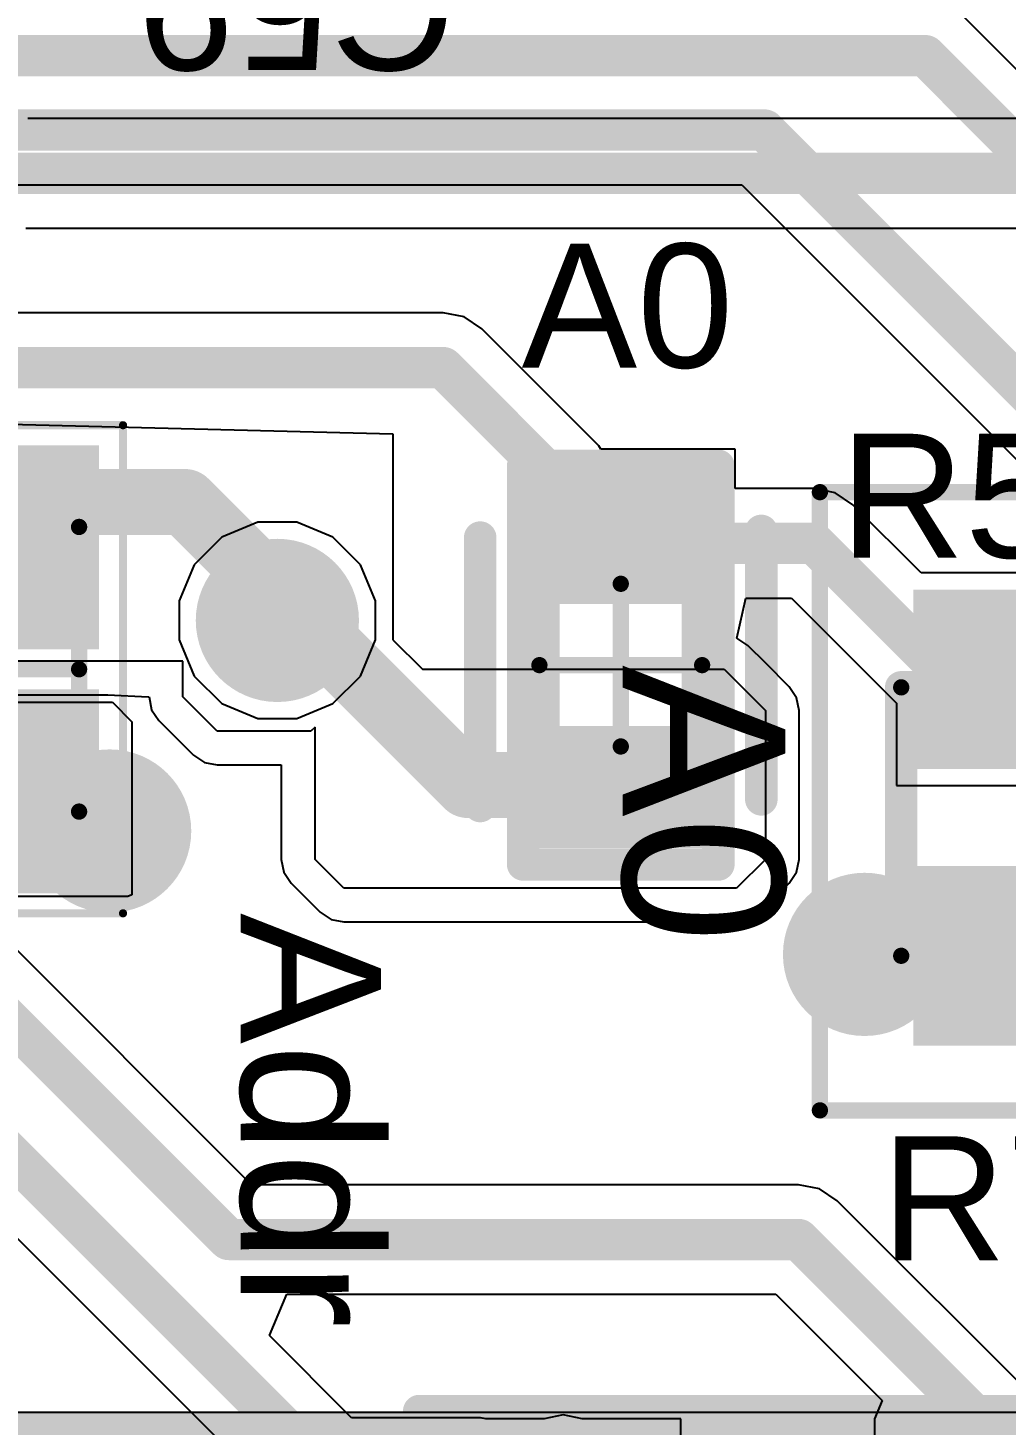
# Model space of a CAD drawing. Header units: inches. Extents: x 2.95 to 6.74, y 1.23 to 4.83.
# Drawn here: x 4.6685 to 4.9053, y 2.1051 to 2.4432 of the extents above; entities that cross this region are included whole.
import ezdxf

# ---------------------------------------------------------------- set-up
doc = ezdxf.new("R2010")
doc.units = ezdxf.units.IN
doc.header["$MEASUREMENT"] = 0
for name, color, linetype in [('Bottom Layer', 5, 'Continuous'), ('Bottom Solder', 6, 'Continuous'), ('GND', 76, 'Continuous'), ('Mechanical 15', 56, 'Continuous'), ('Mechanical 7', 56, 'Continuous'), ('PWR', 16, 'Continuous'), ('Top 3D Body', 56, 'Continuous'), ('Top Assembly', 56, 'Continuous'), ('Top Component Center', 56, 'Continuous'), ('Top Courtyard', 56, 'Continuous'), ('Top Layer', 1, 'Continuous'), ('Top Overlay', 2, 'Continuous'), ('Top Paste', 8, 'Continuous'), ('Top Solder', 216, 'Continuous'), ('Via Holes', 16, 'Continuous')]:
    doc.layers.add(name, color=color, linetype=linetype)
doc.styles.add('Arial', font='', dxfattribs={"height": 0.2})
doc.styles.get('Arial').set_extended_font_data('Arial')

# ---------------------------------------------------------------- blocks, each defined once
blk = doc.blocks.new('YC164JR07220RL_13')
at = {"layer": 'Top Layer'}
for points in [[(-0.0561, 0.01575), (-0.0561, 0.05118), (-0.03839, 0.05118), (-0.03839, 0.01575)], [(-0.02461, 0.01575), (-0.02461, 0.05118), (-0.00689, 0.05118), (-0.00689, 0.01575)], [(0.00689, 0.01575), (0.00689, 0.05118), (0.02461, 0.05118), (0.02461, 0.01575)], [(0.03839, 0.01575), (0.03839, 0.05118), (0.0561, 0.05118), (0.0561, 0.01575)], [(-0.0561, -0.05118), (-0.0561, -0.01575), (-0.03839, -0.01575), (-0.03839, -0.05118)], [(-0.02461, -0.05118), (-0.02461, -0.01575), (-0.00689, -0.01575), (-0.00689, -0.05118)], [(0.00689, -0.05118), (0.00689, -0.01575), (0.02461, -0.01575), (0.02461, -0.05118)], [(0.03839, -0.05118), (0.03839, -0.01575), (0.0561, -0.01575), (0.0561, -0.05118)]]:
    blk.add_hatch(color=1, dxfattribs=at).paths.add_polyline_path(points)
at = {"layer": 'Top Paste'}
for points in [[(-0.0561, 0.01575), (-0.0561, 0.05118), (-0.03839, 0.05118), (-0.03839, 0.01575)], [(-0.02461, 0.01575), (-0.02461, 0.05118), (-0.00689, 0.05118), (-0.00689, 0.01575)], [(0.00689, 0.01575), (0.00689, 0.05118), (0.02461, 0.05118), (0.02461, 0.01575)], [(0.03839, 0.01575), (0.03839, 0.05118), (0.0561, 0.05118), (0.0561, 0.01575)], [(-0.0561, -0.05118), (-0.0561, -0.01575), (-0.03839, -0.01575), (-0.03839, -0.05118)], [(-0.02461, -0.05118), (-0.02461, -0.01575), (-0.00689, -0.01575), (-0.00689, -0.05118)], [(0.00689, -0.05118), (0.00689, -0.01575), (0.02461, -0.01575), (0.02461, -0.05118)], [(0.03839, -0.05118), (0.03839, -0.01575), (0.0561, -0.01575), (0.0561, -0.05118)]]:
    blk.add_hatch(color=8, dxfattribs=at).paths.add_polyline_path(points)
at = {"layer": 'Top Solder'}
for points in [[(-0.0601, 0.01175), (-0.0601, 0.05518), (-0.03439, 0.05518), (-0.03439, 0.01175)], [(-0.02861, 0.01175), (-0.02861, 0.05518), (-0.00289, 0.05518), (-0.00289, 0.01175)], [(0.00289, 0.01175), (0.00289, 0.05518), (0.02861, 0.05518), (0.02861, 0.01175)], [(0.03439, 0.01175), (0.03439, 0.05518), (0.0601, 0.05518), (0.0601, 0.01175)], [(-0.0601, -0.05518), (-0.0601, -0.01175), (-0.03439, -0.01175), (-0.03439, -0.05518)], [(-0.02861, -0.05518), (-0.02861, -0.01175), (-0.00289, -0.01175), (-0.00289, -0.05518)], [(0.00289, -0.05518), (0.00289, -0.01175), (0.02861, -0.01175), (0.02861, -0.05518)], [(0.03439, -0.05518), (0.03439, -0.01175), (0.0601, -0.01175), (0.0601, -0.05518)]]:
    blk.add_hatch(color=216, dxfattribs=at).paths.add_polyline_path(points)
at = {"layer": 'Mechanical 15'}
for points in [[(0.08268, 0.07087, 0.00394, 0.00394, 0), (-0.08268, 0.07087, 0.00394, 0.00394, 0)], [(-0.08268, 0.07087, 0.00394, 0.00394, 0), (-0.08268, -0.07874, 0.00394, 0.00394, 0)], [(0.08268, 0.07087, 0.00394, 0.00394, 0), (0.08268, -0.07874, 0.00394, 0.00394, 0)], [(0.08268, -0.07874, 0.00394, 0.00394, 0), (-0.08268, -0.07874, 0.00394, 0.00394, 0)]]:
    blk.add_lwpolyline(points, format="xyseb", dxfattribs=at)
for points in [[(-0.08366, 0.07087, 0.00197, 0.00197, 1), (-0.08169, 0.07087, 0.00197, 0.00197, 1)], [(-0.08366, 0.07087, 0.00197, 0.00197, 1), (-0.08169, 0.07087, 0.00197, 0.00197, 1)], [(0.08169, 0.07087, 0.00197, 0.00197, 1), (0.08366, 0.07087, 0.00197, 0.00197, 1)], [(0.08169, 0.07087, 0.00197, 0.00197, 1), (0.08366, 0.07087, 0.00197, 0.00197, 1)], [(-0.08366, -0.07874, 0.00197, 0.00197, 1), (-0.08169, -0.07874, 0.00197, 0.00197, 1)], [(-0.08366, -0.07874, 0.00197, 0.00197, 1), (-0.08169, -0.07874, 0.00197, 0.00197, 1)], [(0.08169, -0.07874, 0.00197, 0.00197, 1), (0.08366, -0.07874, 0.00197, 0.00197, 1)], [(0.08169, -0.07874, 0.00197, 0.00197, 1), (0.08366, -0.07874, 0.00197, 0.00197, 1)]]:
    blk.add_lwpolyline(points, format="xyseb", close=True, dxfattribs=at)
at = {"layer": 'Top 3D Body'}
for points in [[(0.06299, 0.0315, 0.00787, 0.00787, 0), (-0.06299, 0.0315, 0.00787, 0.00787, 0)], [(-0.06299, 0.0315, 0.00787, 0.00787, 0), (-0.06299, -0.0315, 0.00787, 0.00787, 0)], [(0.06299, 0.0315, 0.00787, 0.00787, 0), (0.06299, -0.0315, 0.00787, 0.00787, 0)], [(0.06299, -0.0315, 0.00787, 0.00787, 0), (-0.06299, -0.0315, 0.00787, 0.00787, 0)]]:
    blk.add_lwpolyline(points, format="xyseb", dxfattribs=at)
for points in [[(-0.06496, 0.0315, 0.00394, 0.00394, 1), (-0.06102, 0.0315, 0.00394, 0.00394, 1)], [(-0.06496, 0.0315, 0.00394, 0.00394, 1), (-0.06102, 0.0315, 0.00394, 0.00394, 1)], [(0.06102, 0.0315, 0.00394, 0.00394, 1), (0.06496, 0.0315, 0.00394, 0.00394, 1)], [(0.06102, 0.0315, 0.00394, 0.00394, 1), (0.06496, 0.0315, 0.00394, 0.00394, 1)], [(-0.06496, -0.0315, 0.00394, 0.00394, 1), (-0.06102, -0.0315, 0.00394, 0.00394, 1)], [(-0.06496, -0.0315, 0.00394, 0.00394, 1), (-0.06102, -0.0315, 0.00394, 0.00394, 1)], [(0.06102, -0.0315, 0.00394, 0.00394, 1), (0.06496, -0.0315, 0.00394, 0.00394, 1)], [(0.06102, -0.0315, 0.00394, 0.00394, 1), (0.06496, -0.0315, 0.00394, 0.00394, 1)]]:
    blk.add_lwpolyline(points, format="xyseb", close=True, dxfattribs=at)
at = {"layer": 'Top Overlay'}
for points in [[(0.06299, 0.03346, 0.00394, 0.00394, 0), (0.06299, -0.0315, 0.00394, 0.00394, 0)], [(-0.06299, 0.0315, 0.00394, 0.00394, 0), (-0.06299, -0.03346, 0.00394, 0.00394, 0)], [(-0.04921, -0.05709, 0.00394, 0.00394, -1), (-0.04528, -0.05709, 0.00394, 0.00394, 0)], [(-0.04528, -0.05709, 0.00394, 0.00394, -1), (-0.04921, -0.05709, 0.00394, 0.00394, 0)]]:
    blk.add_lwpolyline(points, format="xyseb", dxfattribs=at)
for points in [[(0.06201, 0.03346, 0.00197, 0.00197, 1), (0.06398, 0.03346, 0.00197, 0.00197, 1)], [(-0.06398, 0.0315, 0.00197, 0.00197, 1), (-0.06201, 0.0315, 0.00197, 0.00197, 1)], [(0.06201, -0.0315, 0.00197, 0.00197, 1), (0.06398, -0.0315, 0.00197, 0.00197, 1)], [(-0.06398, -0.03346, 0.00197, 0.00197, 1), (-0.06201, -0.03346, 0.00197, 0.00197, 1)], [(-0.0502, -0.05709, 0.00197, 0.00197, 1), (-0.04823, -0.05709, 0.00197, 0.00197, 1)], [(-0.0502, -0.05709, 0.00197, 0.00197, 1), (-0.04823, -0.05709, 0.00197, 0.00197, 1)], [(-0.04626, -0.05709, 0.00197, 0.00197, 1), (-0.04429, -0.05709, 0.00197, 0.00197, 1)], [(-0.04626, -0.05709, 0.00197, 0.00197, 1), (-0.04429, -0.05709, 0.00197, 0.00197, 1)]]:
    blk.add_lwpolyline(points, format="xyseb", close=True, dxfattribs=at)
blk = doc.blocks.new('FP_CSR1206_IPC_B_34')
at = {"layer": 'Top Layer'}
for points in [[(-0.07693, 0.03363), (-0.03143, 0.03363), (-0.03143, -0.03363), (-0.07693, -0.03363)], [(0.03143, 0.03363), (0.07693, 0.03363), (0.07693, -0.03363), (0.03143, -0.03363)]]:
    blk.add_hatch(color=1, dxfattribs=at).paths.add_polyline_path(points)
at = {"layer": 'Top Paste'}
for points in [[(-0.07693, 0.03363), (-0.03143, 0.03363), (-0.03143, -0.03363), (-0.07693, -0.03363)], [(0.03143, 0.03363), (0.07693, 0.03363), (0.07693, -0.03363), (0.03143, -0.03363)]]:
    blk.add_hatch(color=8, dxfattribs=at).paths.add_polyline_path(points)
at = {"layer": 'Top Solder'}
for points in [[(-0.07693, 0.03363), (-0.03143, 0.03363), (-0.03143, -0.03363), (-0.07693, -0.03363)], [(0.03143, 0.03363), (0.07693, 0.03363), (0.07693, -0.03363), (0.03143, -0.03363)]]:
    blk.add_hatch(color=216, dxfattribs=at).paths.add_polyline_path(points)
at = {"layer": 'Top 3D Body'}
for points in [[(0.06004, 0.03051, 0.00787, 0.00787, 0), (-0.06004, 0.03051, 0.00787, 0.00787, 0)], [(-0.06004, 0.03051, 0.00787, 0.00787, 0), (-0.06004, -0.03051, 0.00787, 0.00787, 0)], [(0.06004, 0.03051, 0.00787, 0.00787, 0), (0.06004, -0.03051, 0.00787, 0.00787, 0)], [(0.06004, -0.03051, 0.00787, 0.00787, 0), (-0.06004, -0.03051, 0.00787, 0.00787, 0)]]:
    blk.add_lwpolyline(points, format="xyseb", dxfattribs=at)
for points in [[(-0.06201, 0.03051, 0.00394, 0.00394, 1), (-0.05807, 0.03051, 0.00394, 0.00394, 1)], [(-0.06201, 0.03051, 0.00394, 0.00394, 1), (-0.05807, 0.03051, 0.00394, 0.00394, 1)], [(0.05807, 0.03051, 0.00394, 0.00394, 1), (0.06201, 0.03051, 0.00394, 0.00394, 1)], [(0.05807, 0.03051, 0.00394, 0.00394, 1), (0.06201, 0.03051, 0.00394, 0.00394, 1)], [(-0.06201, -0.03051, 0.00394, 0.00394, 1), (-0.05807, -0.03051, 0.00394, 0.00394, 1)], [(-0.06201, -0.03051, 0.00394, 0.00394, 1), (-0.05807, -0.03051, 0.00394, 0.00394, 1)], [(0.05807, -0.03051, 0.00394, 0.00394, 1), (0.06201, -0.03051, 0.00394, 0.00394, 1)], [(0.05807, -0.03051, 0.00394, 0.00394, 1), (0.06201, -0.03051, 0.00394, 0.00394, 1)]]:
    blk.add_lwpolyline(points, format="xyseb", close=True, dxfattribs=at)
at = {"layer": 'Top Assembly'}
for points in [[(0.08678, 0.04347, 0.00787, 0.00787, 0), (-0.08678, 0.04347, 0.00787, 0.00787, 0)], [(-0.08678, 0.04347, 0.00787, 0.00787, 0), (-0.08678, -0.04347, 0.00787, 0.00787, 0)], [(0.08678, 0.04347, 0.00787, 0.00787, 0), (0.08678, -0.04347, 0.00787, 0.00787, 0)], [(0.08678, -0.04347, 0.00787, 0.00787, 0), (-0.08678, -0.04347, 0.00787, 0.00787, 0)]]:
    blk.add_lwpolyline(points, format="xyseb", dxfattribs=at)
for points in [[(-0.08874, 0.04347, 0.00394, 0.00394, 1), (-0.08481, 0.04347, 0.00394, 0.00394, 1)], [(-0.08874, 0.04347, 0.00394, 0.00394, 1), (-0.08481, 0.04347, 0.00394, 0.00394, 1)], [(0.08481, 0.04347, 0.00394, 0.00394, 1), (0.08874, 0.04347, 0.00394, 0.00394, 1)], [(0.08481, 0.04347, 0.00394, 0.00394, 1), (0.08874, 0.04347, 0.00394, 0.00394, 1)], [(-0.08874, -0.04347, 0.00394, 0.00394, 1), (-0.08481, -0.04347, 0.00394, 0.00394, 1)], [(-0.08874, -0.04347, 0.00394, 0.00394, 1), (-0.08481, -0.04347, 0.00394, 0.00394, 1)], [(0.08481, -0.04347, 0.00394, 0.00394, 1), (0.08874, -0.04347, 0.00394, 0.00394, 1)], [(0.08481, -0.04347, 0.00394, 0.00394, 1), (0.08874, -0.04347, 0.00394, 0.00394, 1)]]:
    blk.add_lwpolyline(points, format="xyseb", close=True, dxfattribs=at)
at = {"layer": 'Top Component Center'}
for points in [[(0, 0.01969, 0.00394, 0.00394, 0), (0, -0.01969, 0.00394, 0.00394, 0)], [(0.01969, 0, 0.00394, 0.00394, 0), (-0.01969, 0, 0.00394, 0.00394, 0)]]:
    blk.add_lwpolyline(points, format="xyseb", dxfattribs=at)
for points in [[(-0.00098, 0.01969, 0.00197, 0.00197, 1), (0.00098, 0.01969, 0.00197, 0.00197, 1)], [(-0.02067, 0, 0.00197, 0.00197, 1), (-0.0187, 0, 0.00197, 0.00197, 1)], [(0.0187, 0, 0.00197, 0.00197, 1), (0.02067, 0, 0.00197, 0.00197, 1)], [(-0.00098, -0.01969, 0.00197, 0.00197, 1), (0.00098, -0.01969, 0.00197, 0.00197, 1)]]:
    blk.add_lwpolyline(points, format="xyseb", close=True, dxfattribs=at)
at = {"layer": 'Top Courtyard'}
for points in [[(0.08678, 0.04347, 0.00787, 0.00787, 0), (-0.08678, 0.04347, 0.00787, 0.00787, 0)], [(-0.08678, 0.04347, 0.00787, 0.00787, 0), (-0.08678, -0.04347, 0.00787, 0.00787, 0)], [(0.08678, 0.04347, 0.00787, 0.00787, 0), (0.08678, -0.04347, 0.00787, 0.00787, 0)], [(0.08678, -0.04347, 0.00787, 0.00787, 0), (-0.08678, -0.04347, 0.00787, 0.00787, 0)]]:
    blk.add_lwpolyline(points, format="xyseb", dxfattribs=at)
for points in [[(-0.08874, 0.04347, 0.00394, 0.00394, 1), (-0.08481, 0.04347, 0.00394, 0.00394, 1)], [(-0.08874, 0.04347, 0.00394, 0.00394, 1), (-0.08481, 0.04347, 0.00394, 0.00394, 1)], [(0.08481, 0.04347, 0.00394, 0.00394, 1), (0.08874, 0.04347, 0.00394, 0.00394, 1)], [(0.08481, 0.04347, 0.00394, 0.00394, 1), (0.08874, 0.04347, 0.00394, 0.00394, 1)], [(-0.08874, -0.04347, 0.00394, 0.00394, 1), (-0.08481, -0.04347, 0.00394, 0.00394, 1)], [(-0.08874, -0.04347, 0.00394, 0.00394, 1), (-0.08481, -0.04347, 0.00394, 0.00394, 1)], [(0.08481, -0.04347, 0.00394, 0.00394, 1), (0.08874, -0.04347, 0.00394, 0.00394, 1)], [(0.08481, -0.04347, 0.00394, 0.00394, 1), (0.08874, -0.04347, 0.00394, 0.00394, 1)]]:
    blk.add_lwpolyline(points, format="xyseb", close=True, dxfattribs=at)
at = {"layer": 'Top Overlay'}
for points in [[(0.01962, 0.03363, 0.00787, 0.00787, 0), (-0.01962, 0.03363, 0.00787, 0.00787, 0)], [(0.01962, -0.03363, 0.00787, 0.00787, 0), (-0.01962, -0.03363, 0.00787, 0.00787, 0)]]:
    blk.add_lwpolyline(points, format="xyseb", dxfattribs=at)
for points in [[(-0.02159, 0.03363, 0.00394, 0.00394, 1), (-0.01765, 0.03363, 0.00394, 0.00394, 1)], [(0.01765, 0.03363, 0.00394, 0.00394, 1), (0.02159, 0.03363, 0.00394, 0.00394, 1)], [(-0.02159, -0.03363, 0.00394, 0.00394, 1), (-0.01765, -0.03363, 0.00394, 0.00394, 1)], [(0.01765, -0.03363, 0.00394, 0.00394, 1), (0.02159, -0.03363, 0.00394, 0.00394, 1)]]:
    blk.add_lwpolyline(points, format="xyseb", close=True, dxfattribs=at)
at = {"layer": 'Top Assembly', "style": 'Arial'}
blk.add_text('R71', height=0.03937, dxfattribs=at).set_placement((0, 0))
blk = doc.blocks.new('CAPC1608X90X35NL15T15_120')
at = {"layer": 'Top Layer'}
for points in [[(-0.0502, -0.01969), (-0.0502, 0.01969), (-0.00886, 0.01969), (-0.00886, -0.01969)], [(0.00886, -0.01969), (0.00886, 0.01969), (0.0502, 0.01969), (0.0502, -0.01969)]]:
    blk.add_hatch(color=1, dxfattribs=at).paths.add_polyline_path(points)
at = {"layer": 'Top Paste'}
for points in [[(-0.0502, -0.01969), (-0.0502, 0.01969), (-0.00886, 0.01969), (-0.00886, -0.01969)], [(0.00886, -0.01969), (0.00886, 0.01969), (0.0502, 0.01969), (0.0502, -0.01969)]]:
    blk.add_hatch(color=8, dxfattribs=at).paths.add_polyline_path(points)
at = {"layer": 'Top Solder'}
for points in [[(-0.0542, -0.02369), (-0.0542, 0.02369), (-0.00486, 0.02369), (-0.00486, -0.02369)], [(0.00486, -0.02369), (0.00486, 0.02369), (0.0542, 0.02369), (0.0542, -0.02369)]]:
    blk.add_hatch(color=216, dxfattribs=at).paths.add_polyline_path(points)
at = {"layer": 'Mechanical 15'}
for points in [[(-0.05906, 0.02953, 0.00197, 0.00197, 0), (0.05906, 0.02953, 0.00197, 0.00197, 0)], [(-0.05906, 0.02953, 0.00197, 0.00197, 0), (-0.05906, -0.02953, 0.00197, 0.00197, 0)], [(0.05906, 0.02953, 0.00197, 0.00197, 0), (0.05906, -0.02953, 0.00197, 0.00197, 0)], [(0, 0.0189, 0.00394, 0.00394, 0), (0, -0.0189, 0.00394, 0.00394, 0)], [(-0.0189, 0, 0.00394, 0.00394, 0), (0.0189, 0, 0.00394, 0.00394, 0)], [(-0.05906, -0.02953, 0.00197, 0.00197, 0), (0.05906, -0.02953, 0.00197, 0.00197, 0)]]:
    blk.add_lwpolyline(points, format="xyseb", dxfattribs=at)
for points in [[(-0.05955, 0.02953, 0.000984, 0.000984, 1), (-0.05856, 0.02953, 0.000984, 0.000984, 1)], [(-0.05955, 0.02953, 0.000984, 0.000984, 1), (-0.05856, 0.02953, 0.000984, 0.000984, 1)], [(0.05856, 0.02953, 0.000984, 0.000984, 1), (0.05955, 0.02953, 0.000984, 0.000984, 1)], [(0.05856, 0.02953, 0.000984, 0.000984, 1), (0.05955, 0.02953, 0.000984, 0.000984, 1)], [(-0.00098, 0.0189, 0.00197, 0.00197, 1), (0.00098, 0.0189, 0.00197, 0.00197, 1)], [(-0.01988, 0, 0.00197, 0.00197, 1), (-0.01791, 0, 0.00197, 0.00197, 1)], [(0.01791, 0, 0.00197, 0.00197, 1), (0.01988, 0, 0.00197, 0.00197, 1)], [(-0.00098, -0.0189, 0.00197, 0.00197, 1), (0.00098, -0.0189, 0.00197, 0.00197, 1)], [(-0.05955, -0.02953, 0.000984, 0.000984, 1), (-0.05856, -0.02953, 0.000984, 0.000984, 1)], [(-0.05955, -0.02953, 0.000984, 0.000984, 1), (-0.05856, -0.02953, 0.000984, 0.000984, 1)], [(0.05856, -0.02953, 0.000984, 0.000984, 1), (0.05955, -0.02953, 0.000984, 0.000984, 1)], [(0.05856, -0.02953, 0.000984, 0.000984, 1), (0.05955, -0.02953, 0.000984, 0.000984, 1)]]:
    blk.add_lwpolyline(points, format="xyseb", close=True, dxfattribs=at)
at = {"layer": 'Top 3D Body'}
for points in [[(-0.03445, 0.0189, 0.00394, 0.00394, 0), (0.03445, 0.0189, 0.00394, 0.00394, 0)], [(-0.03445, 0.0189, 0.00394, 0.00394, 0), (-0.03445, -0.0189, 0.00394, 0.00394, 0)], [(0.03445, 0.0189, 0.00394, 0.00394, 0), (0.03445, -0.0189, 0.00394, 0.00394, 0)], [(-0.03445, -0.0189, 0.00394, 0.00394, 0), (0.03445, -0.0189, 0.00394, 0.00394, 0)]]:
    blk.add_lwpolyline(points, format="xyseb", dxfattribs=at)
for points in [[(-0.03543, 0.0189, 0.00197, 0.00197, 1), (-0.03346, 0.0189, 0.00197, 0.00197, 1)], [(-0.03543, 0.0189, 0.00197, 0.00197, 1), (-0.03346, 0.0189, 0.00197, 0.00197, 1)], [(0.03346, 0.0189, 0.00197, 0.00197, 1), (0.03543, 0.0189, 0.00197, 0.00197, 1)], [(0.03346, 0.0189, 0.00197, 0.00197, 1), (0.03543, 0.0189, 0.00197, 0.00197, 1)], [(-0.03543, -0.0189, 0.00197, 0.00197, 1), (-0.03346, -0.0189, 0.00197, 0.00197, 1)], [(-0.03543, -0.0189, 0.00197, 0.00197, 1), (-0.03346, -0.0189, 0.00197, 0.00197, 1)], [(0.03346, -0.0189, 0.00197, 0.00197, 1), (0.03543, -0.0189, 0.00197, 0.00197, 1)], [(0.03346, -0.0189, 0.00197, 0.00197, 1), (0.03543, -0.0189, 0.00197, 0.00197, 1)]]:
    blk.add_lwpolyline(points, format="xyseb", close=True, dxfattribs=at)
blk = doc.blocks.new('FP_RCS0603__3_MFG_178')
at = {"layer": 'Top Layer'}
for points in [[(-0.04429, 0.01969), (-0.01476, 0.01969), (-0.01476, -0.01969), (-0.04429, -0.01969)], [(0.01476, 0.01969), (0.04429, 0.01969), (0.04429, -0.01969), (0.01476, -0.01969)]]:
    blk.add_hatch(color=1, dxfattribs=at).paths.add_polyline_path(points)
at = {"layer": 'Top Paste'}
for points in [[(-0.04429, 0.01969), (-0.01476, 0.01969), (-0.01476, -0.01969), (-0.04429, -0.01969)], [(0.01476, 0.01969), (0.04429, 0.01969), (0.04429, -0.01969), (0.01476, -0.01969)]]:
    blk.add_hatch(color=8, dxfattribs=at).paths.add_polyline_path(points)
at = {"layer": 'Top Solder'}
for points in [[(-0.04429, 0.01969), (-0.01476, 0.01969), (-0.01476, -0.01969), (-0.04429, -0.01969)], [(0.01476, 0.01969), (0.04429, 0.01969), (0.04429, -0.01969), (0.01476, -0.01969)]]:
    blk.add_hatch(color=216, dxfattribs=at).paths.add_polyline_path(points)
at = {"layer": 'Top 3D Body'}
for points in [[(-0.03248, -0.0187, 0.00787, 0.00787, 0), (-0.03248, 0.0187, 0.00787, 0.00787, 0)], [(0.03248, 0.0187, 0.00787, 0.00787, 0), (-0.03248, 0.0187, 0.00787, 0.00787, 0)], [(0.03248, -0.0187, 0.00787, 0.00787, 0), (0.03248, 0.0187, 0.00787, 0.00787, 0)], [(0.03248, -0.0187, 0.00787, 0.00787, 0), (-0.03248, -0.0187, 0.00787, 0.00787, 0)]]:
    blk.add_lwpolyline(points, format="xyseb", dxfattribs=at)
for points in [[(-0.03445, 0.0187, 0.00394, 0.00394, 1), (-0.03051, 0.0187, 0.00394, 0.00394, 1)], [(-0.03445, 0.0187, 0.00394, 0.00394, 1), (-0.03051, 0.0187, 0.00394, 0.00394, 1)], [(0.03051, 0.0187, 0.00394, 0.00394, 1), (0.03445, 0.0187, 0.00394, 0.00394, 1)], [(0.03051, 0.0187, 0.00394, 0.00394, 1), (0.03445, 0.0187, 0.00394, 0.00394, 1)], [(-0.03445, -0.0187, 0.00394, 0.00394, 1), (-0.03051, -0.0187, 0.00394, 0.00394, 1)], [(-0.03445, -0.0187, 0.00394, 0.00394, 1), (-0.03051, -0.0187, 0.00394, 0.00394, 1)], [(0.03051, -0.0187, 0.00394, 0.00394, 1), (0.03445, -0.0187, 0.00394, 0.00394, 1)], [(0.03051, -0.0187, 0.00394, 0.00394, 1), (0.03445, -0.0187, 0.00394, 0.00394, 1)]]:
    blk.add_lwpolyline(points, format="xyseb", close=True, dxfattribs=at)
at = {"layer": 'Top Assembly'}
for points in [[(-0.04823, -0.02362, 0.00787, 0.00787, 0), (-0.04823, 0.02362, 0.00787, 0.00787, 0)], [(0.04823, 0.02362, 0.00787, 0.00787, 0), (-0.04823, 0.02362, 0.00787, 0.00787, 0)], [(0.04823, -0.02362, 0.00787, 0.00787, 0), (0.04823, 0.02362, 0.00787, 0.00787, 0)], [(0.04823, -0.02362, 0.00787, 0.00787, 0), (-0.04823, -0.02362, 0.00787, 0.00787, 0)]]:
    blk.add_lwpolyline(points, format="xyseb", dxfattribs=at)
for points in [[(-0.0502, 0.02362, 0.00394, 0.00394, 1), (-0.04626, 0.02362, 0.00394, 0.00394, 1)], [(-0.0502, 0.02362, 0.00394, 0.00394, 1), (-0.04626, 0.02362, 0.00394, 0.00394, 1)], [(0.04626, 0.02362, 0.00394, 0.00394, 1), (0.0502, 0.02362, 0.00394, 0.00394, 1)], [(0.04626, 0.02362, 0.00394, 0.00394, 1), (0.0502, 0.02362, 0.00394, 0.00394, 1)], [(-0.0502, -0.02362, 0.00394, 0.00394, 1), (-0.04626, -0.02362, 0.00394, 0.00394, 1)], [(-0.0502, -0.02362, 0.00394, 0.00394, 1), (-0.04626, -0.02362, 0.00394, 0.00394, 1)], [(0.04626, -0.02362, 0.00394, 0.00394, 1), (0.0502, -0.02362, 0.00394, 0.00394, 1)], [(0.04626, -0.02362, 0.00394, 0.00394, 1), (0.0502, -0.02362, 0.00394, 0.00394, 1)]]:
    blk.add_lwpolyline(points, format="xyseb", close=True, dxfattribs=at)
at = {"layer": 'Top Component Center'}
for points in [[(0, -0.01969, 0.00394, 0.00394, 0), (0, 0.01969, 0.00394, 0.00394, 0)], [(0.01969, 0, 0.00394, 0.00394, 0), (-0.01969, 0, 0.00394, 0.00394, 0)]]:
    blk.add_lwpolyline(points, format="xyseb", dxfattribs=at)
for points in [[(-0.00098, 0.01969, 0.00197, 0.00197, 1), (0.00098, 0.01969, 0.00197, 0.00197, 1)], [(-0.02067, 0, 0.00197, 0.00197, 1), (-0.0187, 0, 0.00197, 0.00197, 1)], [(0.0187, 0, 0.00197, 0.00197, 1), (0.02067, 0, 0.00197, 0.00197, 1)], [(-0.00098, -0.01969, 0.00197, 0.00197, 1), (0.00098, -0.01969, 0.00197, 0.00197, 1)]]:
    blk.add_lwpolyline(points, format="xyseb", close=True, dxfattribs=at)
at = {"layer": 'Top Courtyard'}
for points in [[(-0.04823, -0.02362, 0.00787, 0.00787, 0), (-0.04823, 0.02362, 0.00787, 0.00787, 0)], [(0.04823, 0.02362, 0.00787, 0.00787, 0), (-0.04823, 0.02362, 0.00787, 0.00787, 0)], [(0.04823, -0.02362, 0.00787, 0.00787, 0), (0.04823, 0.02362, 0.00787, 0.00787, 0)], [(0.04823, -0.02362, 0.00787, 0.00787, 0), (-0.04823, -0.02362, 0.00787, 0.00787, 0)]]:
    blk.add_lwpolyline(points, format="xyseb", dxfattribs=at)
for points in [[(-0.0502, 0.02362, 0.00394, 0.00394, 1), (-0.04626, 0.02362, 0.00394, 0.00394, 1)], [(-0.0502, 0.02362, 0.00394, 0.00394, 1), (-0.04626, 0.02362, 0.00394, 0.00394, 1)], [(0.04626, 0.02362, 0.00394, 0.00394, 1), (0.0502, 0.02362, 0.00394, 0.00394, 1)], [(0.04626, 0.02362, 0.00394, 0.00394, 1), (0.0502, 0.02362, 0.00394, 0.00394, 1)], [(-0.0502, -0.02362, 0.00394, 0.00394, 1), (-0.04626, -0.02362, 0.00394, 0.00394, 1)], [(-0.0502, -0.02362, 0.00394, 0.00394, 1), (-0.04626, -0.02362, 0.00394, 0.00394, 1)], [(0.04626, -0.02362, 0.00394, 0.00394, 1), (0.0502, -0.02362, 0.00394, 0.00394, 1)], [(0.04626, -0.02362, 0.00394, 0.00394, 1), (0.0502, -0.02362, 0.00394, 0.00394, 1)]]:
    blk.add_lwpolyline(points, format="xyseb", close=True, dxfattribs=at)
at = {"layer": 'Top Overlay'}
for points in [[(0.03248, 0.03402, 0.00787, 0.00787, 0), (-0.03248, 0.03402, 0.00787, 0.00787, 0)], [(0.03409, -0.03402, 0.00787, 0.00787, 0), (-0.03087, -0.03402, 0.00787, 0.00787, 0)]]:
    blk.add_lwpolyline(points, format="xyseb", dxfattribs=at)
for points in [[(-0.03445, 0.03402, 0.00394, 0.00394, 1), (-0.03051, 0.03402, 0.00394, 0.00394, 1)], [(0.03051, 0.03402, 0.00394, 0.00394, 1), (0.03445, 0.03402, 0.00394, 0.00394, 1)], [(-0.03283, -0.03402, 0.00394, 0.00394, 1), (-0.0289, -0.03402, 0.00394, 0.00394, 1)], [(0.03213, -0.03402, 0.00394, 0.00394, 1), (0.03606, -0.03402, 0.00394, 0.00394, 1)]]:
    blk.add_lwpolyline(points, format="xyseb", close=True, dxfattribs=at)
at = {"layer": 'Top Assembly', "style": 'Arial'}
blk.add_text('A0', height=0.03937, dxfattribs=at).set_placement((0, 0.00044))

msp = doc.modelspace()

# ---------------------------------------------------------------- hatches: boundary and pattern name
at = {"layer": 'Bottom Layer'}
h = msp.add_hatch(color=5, dxfattribs=at)
edge = h.paths.add_edge_path()
edge.add_arc((4.72889, 2.29982), 0.01575, 0, 360)
h = msp.add_hatch(color=5, dxfattribs=at)
edge = h.paths.add_edge_path()
edge.add_arc((4.6883, 2.24886), 0.01575, 0, 360)
h = msp.add_hatch(color=5, dxfattribs=at)
edge = h.paths.add_edge_path()
edge.add_arc((4.871, 2.219), 0.01575, 0, 360)
at = {"layer": 'Bottom Solder'}
h = msp.add_hatch(color=6, dxfattribs=at)
edge = h.paths.add_edge_path()
edge.add_arc((4.72889, 2.29982), 0.01975, 0, 360)
h = msp.add_hatch(color=6, dxfattribs=at)
edge = h.paths.add_edge_path()
edge.add_arc((4.6883, 2.24886), 0.01975, 0, 360)
h = msp.add_hatch(color=6, dxfattribs=at)
edge = h.paths.add_edge_path()
edge.add_arc((4.871, 2.219), 0.01975, 0, 360)
at = {"layer": 'GND'}
h = msp.add_hatch(color=76, dxfattribs=at)
edge = h.paths.add_edge_path()
edge.add_arc((4.72889, 2.29982), 0.01775, 0, 360)
at = {"layer": 'PWR'}
h = msp.add_hatch(color=16, dxfattribs=at)
edge = h.paths.add_edge_path()
edge.add_arc((4.6883, 2.24886), 0.01775, 0, 360)
h = msp.add_hatch(color=16, dxfattribs=at)
edge = h.paths.add_edge_path()
edge.add_arc((4.871, 2.219), 0.01775, 0, 360)
at = {"layer": 'Top Layer'}
h = msp.add_hatch(color=1, dxfattribs=at)
edge = h.paths.add_edge_path()
edge.add_arc((4.72889, 2.29982), 0.01575, 0, 360)
h = msp.add_hatch(color=1, dxfattribs=at)
edge = h.paths.add_edge_path()
edge.add_arc((4.6883, 2.24886), 0.01575, 0, 360)
h = msp.add_hatch(color=1, dxfattribs=at)
edge = h.paths.add_edge_path()
edge.add_arc((4.871, 2.219), 0.01575, 0, 360)
at = {"layer": 'Top Solder'}
h = msp.add_hatch(color=216, dxfattribs=at)
edge = h.paths.add_edge_path()
edge.add_arc((4.72889, 2.29982), 0.01975, 0, 360)
h = msp.add_hatch(color=216, dxfattribs=at)
edge = h.paths.add_edge_path()
edge.add_arc((4.6883, 2.24886), 0.01975, 0, 360)
h = msp.add_hatch(color=216, dxfattribs=at)
edge = h.paths.add_edge_path()
edge.add_arc((4.871, 2.219), 0.01975, 0, 360)
at = {"layer": 'Via Holes'}
h = msp.add_hatch(color=7, dxfattribs=at)
edge = h.paths.add_edge_path()
edge.add_arc((4.72889, 2.29982), 0.00775, 0, 360)
h = msp.add_hatch(color=7, dxfattribs=at)
edge = h.paths.add_edge_path()
edge.add_arc((4.6883, 2.24886), 0.00775, 0, 360)
h = msp.add_hatch(color=7, dxfattribs=at)
edge = h.paths.add_edge_path()
edge.add_arc((4.871, 2.219), 0.00775, 0, 360)

# ---------------------------------------------------------------- linework, layer by layer
at = {"layer": 'Bottom Layer'}
for p, q in [((4.92473, 2.41619), (4.89505, 2.44587)), ((4.66511, 2.40525), (4.84127, 2.40525)), ((4.84127, 2.40525), (4.92389, 2.32263)), ((4.72417, 2.32357), (4.71544, 2.31995)), ((4.73361, 2.32357), (4.72417, 2.32357)), ((4.74234, 2.31995), (4.73361, 2.32357)), ((4.71544, 2.31995), (4.70876, 2.31327)), ((4.74902, 2.31327), (4.74234, 2.31995)), ((4.70876, 2.31327), (4.70514, 2.30454)), ((4.75264, 2.30454), (4.74902, 2.31327)), ((4.70514, 2.30454), (4.70514, 2.2951)), ((4.75264, 2.2951), (4.75264, 2.30454)), ((4.70514, 2.2951), (4.70876, 2.28637)), ((4.74902, 2.28637), (4.75264, 2.2951)), ((4.70876, 2.28637), (4.71544, 2.27969)), ((4.74234, 2.27969), (4.74902, 2.28637)), ((4.71544, 2.27969), (4.72417, 2.27607)), ((4.73361, 2.27607), (4.74234, 2.27969)), ((4.72417, 2.27607), (4.73361, 2.27607))]:
    msp.add_line(p, q, dxfattribs=at)
for points in [[(4.5395, 2.4365, 0.01, 0.01, 0), (4.88568, 2.4365, 0.01, 0.01, 0)], [(4.88568, 2.4365, 0.01, 0.01, 0), (4.91536, 2.40682, 0.01, 0.01, 0)], [(4.5925, 2.4185, 0.01, 0.01, 0), (4.84676, 2.4185, 0.01, 0.01, 0)], [(4.84676, 2.4185, 0.01, 0.01, 0), (4.93326, 2.332, 0.01, 0.01, 0)]]:
    msp.add_lwpolyline(points, format="xyseb", dxfattribs=at)
for points in [[(4.88318, 2.4365, 0.005, 0.005, 1), (4.88818, 2.4365, 0.005, 0.005, 1)], [(4.88318, 2.4365, 0.005, 0.005, 1), (4.88818, 2.4365, 0.005, 0.005, 1)], [(4.84426, 2.4185, 0.005, 0.005, 1), (4.84926, 2.4185, 0.005, 0.005, 1)], [(4.84426, 2.4185, 0.005, 0.005, 1), (4.84926, 2.4185, 0.005, 0.005, 1)]]:
    msp.add_lwpolyline(points, format="xyseb", close=True, dxfattribs=at)
at = {"layer": 'PWR'}
msp.add_line((6.424, 2.1081), (3.9771, 2.1081), dxfattribs=at)
msp.add_lwpolyline([(4.35, 2.103, 0.01, 0.01, 0), (6.424, 2.103, 0.01, 0.01, 0)], format="xyseb", dxfattribs=at)
at = {"layer": 'Top Layer'}
for p, q in [((6.522, 2.42125), (4.66849, 2.42125)), ((4.66799, 2.39475), (4.91363, 2.39475)), ((4.769, 2.37425), (4.66511, 2.37425)), ((4.77407, 2.37325), (4.769, 2.37425)), ((4.77837, 2.37037), (4.77407, 2.37325)), ((4.79287, 2.35587), (4.77837, 2.37037)), ((4.7929, 2.35584), (4.79287, 2.35587)), ((4.80669, 2.34205), (4.7929, 2.35584)), ((4.6463, 2.34774), (4.75686, 2.345)), ((4.75686, 2.345), (4.75686, 2.29514)), ((4.80719, 2.34129), (4.80669, 2.34205)), ((4.83969, 2.34129), (4.80719, 2.34129)), ((4.83969, 2.33171), (4.83969, 2.34129)), ((4.85882, 2.33171), (4.83969, 2.33171)), ((4.86389, 2.33071), (4.85882, 2.33171)), ((4.86819, 2.32783), (4.86389, 2.33071)), ((4.88472, 2.31131), (4.86819, 2.32783)), ((4.94041, 2.31131), (4.88472, 2.31131)), ((4.84012, 2.29554), (4.84228, 2.30521)), ((4.84228, 2.30521), (4.85333, 2.30521)), ((4.85333, 2.30521), (4.87877, 2.27976)), ((4.75686, 2.29514), (4.764, 2.288)), ((4.84277, 2.29377), (4.84012, 2.29554)), ((4.84707, 2.28946), (4.84277, 2.29377)), ((4.84277, 2.29377), (4.84277, 2.29377)), ((4.696, 2.29), (4.6363, 2.29)), ((4.706, 2.29), (4.696, 2.29)), ((4.706, 2.28134), (4.706, 2.29)), ((4.85277, 2.28377), (4.84707, 2.28946)), ((4.764, 2.288), (4.837, 2.288)), ((4.837, 2.288), (4.847, 2.278)), ((4.85454, 2.28112), (4.85277, 2.28377)), ((4.85277, 2.28377), (4.85277, 2.28377)), ((4.6363, 2.28184), (4.68784, 2.28184)), ((4.64, 2.28), (4.689, 2.28)), ((4.68784, 2.28184), (4.69764, 2.28135)), ((4.689, 2.28), (4.6937, 2.2753)), ((4.69764, 2.28135), (4.69784, 2.28134)), ((4.69784, 2.28134), (4.69846, 2.27822)), ((4.71434, 2.273), (4.706, 2.28134)), ((4.85516, 2.278), (4.85454, 2.28112)), ((4.87877, 2.27976), (4.87877, 2.25987)), ((4.69846, 2.27822), (4.70023, 2.27558)), ((4.70023, 2.27558), (4.70023, 2.27558)), ((4.70023, 2.27558), (4.70858, 2.26723)), ((4.847, 2.278), (4.847, 2.242)), ((4.85516, 2.242), (4.85516, 2.278)), ((4.6937, 2.2753), (4.6937, 2.23341)), ((4.737, 2.273), (4.71434, 2.273)), ((4.738, 2.274), (4.737, 2.273)), ((4.738, 2.242), (4.738, 2.274)), ((4.70858, 2.26723), (4.71122, 2.26546)), ((4.71122, 2.26546), (4.71434, 2.26484)), ((4.71434, 2.26484), (4.71434, 2.26484)), ((4.71434, 2.26484), (4.72984, 2.26484)), ((4.72984, 2.26484), (4.72984, 2.242)), ((4.87877, 2.25987), (4.91883, 2.25987)), ((4.72984, 2.242), (4.72984, 2.242)), ((4.72984, 2.242), (4.73046, 2.23888)), ((4.745, 2.235), (4.738, 2.242)), ((4.847, 2.242), (4.84, 2.235)), ((4.85454, 2.23888), (4.85516, 2.242)), ((4.85516, 2.242), (4.85516, 2.242)), ((4.73046, 2.23888), (4.73223, 2.23623)), ((4.85277, 2.23623), (4.85454, 2.23888)), ((4.73223, 2.23623), (4.73923, 2.22923)), ((4.84, 2.235), (4.745, 2.235)), ((4.84577, 2.22923), (4.85277, 2.23623)), ((4.69271, 2.233), (4.645, 2.233)), ((4.6937, 2.23341), (4.69271, 2.233)), ((4.7226, 2.16325), (4.65717, 2.22869)), ((4.73923, 2.22923), (4.74188, 2.22746)), ((4.84312, 2.22746), (4.84577, 2.22923)), ((4.74188, 2.22746), (4.745, 2.22684)), ((4.745, 2.22684), (4.745, 2.22684)), ((4.745, 2.22684), (4.84, 2.22684)), ((4.84, 2.22684), (4.84312, 2.22746)), ((4.84, 2.22684), (4.84, 2.22684)), ((4.855, 2.16325), (4.7226, 2.16325)), ((4.86007, 2.16225), (4.855, 2.16325)), ((4.86437, 2.15937), (4.86007, 2.16225)), ((4.91712, 2.10663), (4.86437, 2.15937)), ((4.66364, 2.15261), (4.732, 2.08425)), ((4.727, 2.12675), (4.73114, 2.13675)), ((4.73114, 2.13675), (4.84951, 2.13675)), ((4.84951, 2.13675), (4.87525, 2.11101)), ((4.74686, 2.10688), (4.727, 2.12675)), ((4.87525, 2.11101), (4.87343, 2.10663)), ((4.77807, 2.10688), (4.74686, 2.10688)), ((4.77935, 2.10663), (4.77807, 2.10688)), ((4.79348, 2.10663), (4.77935, 2.10663)), ((4.79807, 2.10754), (4.79348, 2.10663)), ((4.80266, 2.10663), (4.79807, 2.10754)), ((4.82657, 2.10663), (4.80266, 2.10663)), ((4.82657, 2.02337), (4.82657, 2.10663)), ((4.87343, 2.10663), (4.87343, 2.10663)), ((4.87343, 2.10663), (4.87343, 2.02337))]:
    msp.add_line(p, q, dxfattribs=at)
for points in [[(4.663, 2.408, 0.01, 0.01, 0), (6.522, 2.408, 0.01, 0.01, 0)], [(4.58671, 2.361, 0.01, 0.01, 0), (4.769, 2.361, 0.01, 0.01, 0)], [(4.769, 2.361, 0.01, 0.01, 0), (4.7835, 2.3465, 0.01, 0.01, 0)], [(4.7835, 2.34649, 0.01, 0.01, 0), (4.7835, 2.3465, 0.01, 0.01, 0)], [(4.7835, 2.34649, 0.01, 0.01, 0), (4.79731, 2.33267, 0.01, 0.01, 0)], [(4.66, 2.32846, 0.016, 0.016, 0), (4.70654, 2.32846, 0.016, 0.016, 0)], [(4.70654, 2.32846, 0.016, 0.016, 0), (4.72592, 2.30908, 0.016, 0.016, 0)], [(4.79731, 2.32829, 0.01, 0.01, 0), (4.79731, 2.33267, 0.01, 0.01, 0)], [(4.79731, 2.32829, 0.01, 0.01, 0), (4.80561, 2.32, 0.01, 0.01, 0)], [(4.80561, 2.32, 0.01, 0.01, 0), (4.80999, 2.32, 0.01, 0.01, 0)], [(4.81, 2.31846, 0.01, 0.01, 0), (4.85882, 2.31846, 0.01, 0.01, 0)], [(4.85882, 2.31846, 0.01, 0.01, 0), (4.88882, 2.28846, 0.01, 0.01, 0)], [(4.72592, 2.30698, 0.016, 0.016, 0), (4.72592, 2.30908, 0.016, 0.016, 0)], [(4.72592, 2.30698, 0.016, 0.016, 0), (4.72993, 2.30297, 0.016, 0.016, 0)], [(4.72993, 2.30297, 0.016, 0.016, 0), (4.73203, 2.30297, 0.016, 0.016, 0)], [(4.73203, 2.30297, 0.016, 0.016, 0), (4.775, 2.26, 0.016, 0.016, 0)], [(4.775, 2.26, 0.016, 0.016, 0), (4.81, 2.26, 0.016, 0.016, 0)], [(4.81, 2.26, 0.01, 0.01, 0), (4.819, 2.251, 0.01, 0.01, 0)], [(4.6478, 2.21932, 0.01, 0.01, 0), (4.71711, 2.15, 0.01, 0.01, 0)], [(4.871, 2.219, 0.01, 0.01, 0), (4.87134, 2.21866, 0.01, 0.01, 0)], [(4.87134, 2.21866, 0.01, 0.01, 0), (4.89563, 2.21866, 0.01, 0.01, 0)], [(4.63368, 2.20132, 0.01, 0.01, 0), (4.74137, 2.09363, 0.01, 0.01, 0)], [(4.71711, 2.15, 0.01, 0.01, 0), (4.855, 2.15, 0.01, 0.01, 0)], [(4.855, 2.15, 0.01, 0.01, 0), (4.91, 2.095, 0.01, 0.01, 0)]]:
    msp.add_lwpolyline(points, format="xyseb", dxfattribs=at)
for points in [[(4.7665, 2.361, 0.005, 0.005, 1), (4.7715, 2.361, 0.005, 0.005, 1)], [(4.7665, 2.361, 0.005, 0.005, 1), (4.7715, 2.361, 0.005, 0.005, 1)], [(4.781, 2.3465, 0.005, 0.005, 1), (4.786, 2.3465, 0.005, 0.005, 1)], [(4.781, 2.3465, 0.005, 0.005, 1), (4.786, 2.3465, 0.005, 0.005, 1)], [(4.781, 2.34649, 0.005, 0.005, 1), (4.786, 2.34649, 0.005, 0.005, 1)], [(4.781, 2.34649, 0.005, 0.005, 1), (4.786, 2.34649, 0.005, 0.005, 1)], [(4.70254, 2.32846, 0.008, 0.008, 1), (4.71054, 2.32846, 0.008, 0.008, 1)], [(4.70254, 2.32846, 0.008, 0.008, 1), (4.71054, 2.32846, 0.008, 0.008, 1)], [(4.79481, 2.33267, 0.005, 0.005, 1), (4.79981, 2.33267, 0.005, 0.005, 1)], [(4.79481, 2.33267, 0.005, 0.005, 1), (4.79981, 2.33267, 0.005, 0.005, 1)], [(4.79481, 2.32829, 0.005, 0.005, 1), (4.79981, 2.32829, 0.005, 0.005, 1)], [(4.79481, 2.32829, 0.005, 0.005, 1), (4.79981, 2.32829, 0.005, 0.005, 1)], [(4.80311, 2.32, 0.005, 0.005, 1), (4.80811, 2.32, 0.005, 0.005, 1)], [(4.80311, 2.32, 0.005, 0.005, 1), (4.80811, 2.32, 0.005, 0.005, 1)], [(4.80749, 2.32, 0.005, 0.005, 1), (4.81249, 2.32, 0.005, 0.005, 1)], [(4.8075, 2.31846, 0.005, 0.005, 1), (4.8125, 2.31846, 0.005, 0.005, 1)], [(4.85632, 2.31846, 0.005, 0.005, 1), (4.86132, 2.31846, 0.005, 0.005, 1)], [(4.85632, 2.31846, 0.005, 0.005, 1), (4.86132, 2.31846, 0.005, 0.005, 1)], [(4.72192, 2.30908, 0.008, 0.008, 1), (4.72992, 2.30908, 0.008, 0.008, 1)], [(4.72192, 2.30908, 0.008, 0.008, 1), (4.72992, 2.30908, 0.008, 0.008, 1)], [(4.72192, 2.30698, 0.008, 0.008, 1), (4.72992, 2.30698, 0.008, 0.008, 1)], [(4.72192, 2.30698, 0.008, 0.008, 1), (4.72992, 2.30698, 0.008, 0.008, 1)], [(4.72593, 2.30297, 0.008, 0.008, 1), (4.73393, 2.30297, 0.008, 0.008, 1)], [(4.72593, 2.30297, 0.008, 0.008, 1), (4.73393, 2.30297, 0.008, 0.008, 1)], [(4.72803, 2.30297, 0.008, 0.008, 1), (4.73603, 2.30297, 0.008, 0.008, 1)], [(4.72803, 2.30297, 0.008, 0.008, 1), (4.73603, 2.30297, 0.008, 0.008, 1)], [(4.88632, 2.28846, 0.005, 0.005, 1), (4.89132, 2.28846, 0.005, 0.005, 1)], [(4.771, 2.26, 0.008, 0.008, 1), (4.779, 2.26, 0.008, 0.008, 1)], [(4.771, 2.26, 0.008, 0.008, 1), (4.779, 2.26, 0.008, 0.008, 1)], [(4.806, 2.26, 0.008, 0.008, 1), (4.814, 2.26, 0.008, 0.008, 1)], [(4.8075, 2.26, 0.005, 0.005, 1), (4.8125, 2.26, 0.005, 0.005, 1)], [(4.8165, 2.251, 0.005, 0.005, 1), (4.8215, 2.251, 0.005, 0.005, 1)], [(4.8685, 2.219, 0.005, 0.005, 1), (4.8735, 2.219, 0.005, 0.005, 1)], [(4.86884, 2.21866, 0.005, 0.005, 1), (4.87384, 2.21866, 0.005, 0.005, 1)], [(4.86884, 2.21866, 0.005, 0.005, 1), (4.87384, 2.21866, 0.005, 0.005, 1)], [(4.89313, 2.21866, 0.005, 0.005, 1), (4.89813, 2.21866, 0.005, 0.005, 1)], [(4.71461, 2.15, 0.005, 0.005, 1), (4.71961, 2.15, 0.005, 0.005, 1)], [(4.71461, 2.15, 0.005, 0.005, 1), (4.71961, 2.15, 0.005, 0.005, 1)], [(4.8525, 2.15, 0.005, 0.005, 1), (4.8575, 2.15, 0.005, 0.005, 1)], [(4.8525, 2.15, 0.005, 0.005, 1), (4.8575, 2.15, 0.005, 0.005, 1)]]:
    msp.add_lwpolyline(points, format="xyseb", close=True, dxfattribs=at)

# ---------------------------------------------------------------- block references
for name, p, rotation in [('CAPC1608X90X35NL15T15_120', (4.662, 2.288), 90), ('FP_RCS0603__3_MFG_178', (4.812, 2.289), 270), ('YC164JR07220RL_13', (4.94287, 2.25212), 180), ('FP_CSR1206_IPC_B_34', (4.85, 2.065), 180)]:
    msp.add_blockref(name, p, dxfattribs=dict(rotation=rotation))

# ---------------------------------------------------------------- texts
at = {"layer": 'Mechanical 7', "style": 'Arial'}
msp.add_text('Addr', height=0.034, rotation=270, dxfattribs=at).set_placement((4.72, 2.229))
at = {"layer": 'Top Overlay', "style": 'Arial'}
msp.add_text('C59', height=0.03, rotation=180, dxfattribs=at).set_placement((4.77199, 2.463))
for s, p in [('A0', (4.78801, 2.361)), ('R55', (4.86501, 2.315)), ('R71', (4.87501, 2.145))]:
    msp.add_text(s, height=0.03, dxfattribs=at).set_placement(p)

doc.saveas('drawing.dxf')
